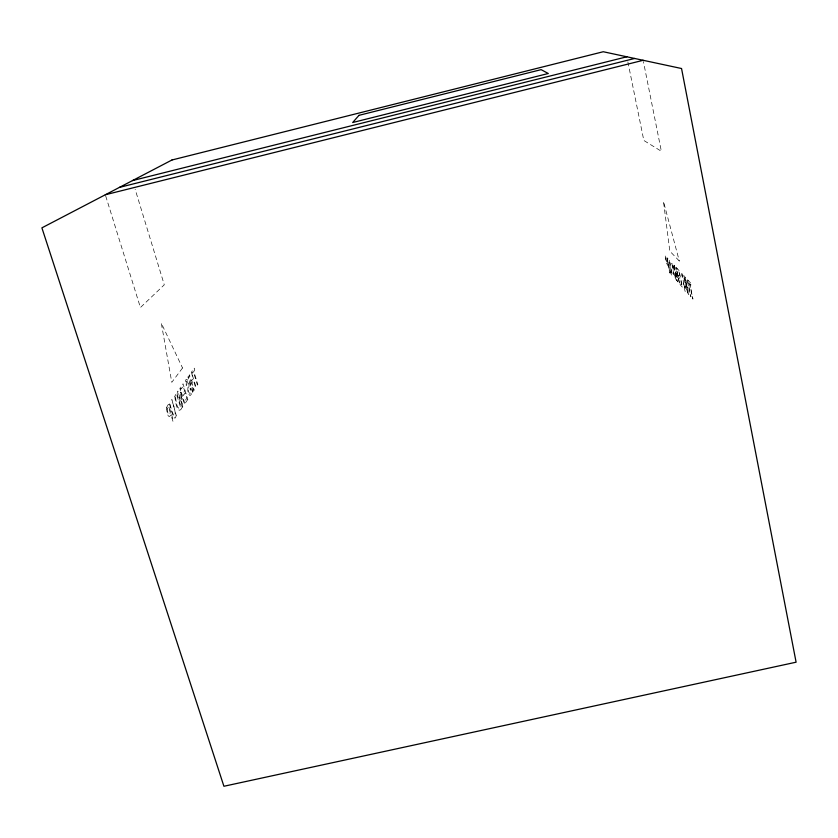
<?xml version="1.0" encoding="UTF-8"?>
<svg xmlns="http://www.w3.org/2000/svg" width="838" height="838" viewBox="0 0 838 838"><rect width="100%" height="100%" fill="white"/><g stroke="black" fill="none" stroke-linecap="round" stroke-linejoin="round"><path stroke-width="0.63" stroke-dasharray="4.19 3.14" d="M105.703 196.008L140.417 307.536L164.279 284.805L135.138 189.273M627.872 61.865L643.825 140.47L661.36 151.269L643.416 61.572M186.266 382.097L186.287 385.501C183.407 375.068 190.205 379.75 188.927 386.695C186.266 391.671 192.195 397.882 190.09 388.591L190.53 388.204L191.336 392.54L191.148 394.583L190.037 395.578C184.978 392.111 190.655 383.375 186.581 381.049L186.266 382.097M683.462 283.391L685.212 288.953L685.128 285.957C686.573 306.373 681.231 264.431 682.268 277.87C679.335 266.421 686.793 281.159 683.462 283.391M174.859 396.238C175.048 399.349 177.038 415.292 181.605 408.609L176.682 392.708L174.859 396.238M176.21 415.25C174.346 426.165 169.339 402.167 169.14 403.267L169.611 402.607C175.289 426.416 177.824 413.616 171.444 400.04L171.905 399.401L176.21 415.25M671.647 272.832C669.279 272.895 669.185 260.073 667.708 258.334L667.352 257.947C668.305 268.212 676.224 291.236 669.499 260.262L669.133 259.864L671.647 272.832M175.634 397.359C175.823 400.04 177.122 411.584 180.589 407.383L176.818 395.211L175.634 397.359M166.353 407.823L167.432 413.982A5.3 1.446 76.4 0 0 168.501 416.14L169.632 416.486L170.921 414.758L172.995 421.399L173.456 420.718L168.354 404.356L166.353 407.823M671.856 263.331L674.098 275.817L676.706 280.72L673.417 264.494L671.856 263.331M167.171 409.028L167.61 412.359L168.941 414.517L170.313 412.82L168.49 406.964L167.171 409.028M672.422 265.164L674.098 274.759L675.931 278.384L673.427 266.002L672.422 265.164M665.257 256.019L665.864 260.628A4.913 0.597 77 0 0 666.556 263.268L668.305 266.285L669.971 273.094L666.765 257.308L665.257 256.019M665.801 257.832L666.598 262.378L667.928 264.431L666.786 258.785L665.801 257.832M182.768 406.87L182.328 407.519L177.426 391.66L177.855 391.074L181.699 403.518L180.034 388.015L184.884 403.738L184.475 404.345L180.662 391.985L182.768 406.87M187.817 399.37L185.46 402.879L184.894 401.025L186.843 398.155L185.208 392.854L183.438 395.41L182.873 393.577L184.643 391.032L183.176 386.255L181.27 388.937L180.704 387.083L183.04 383.814L187.817 399.37M193.002 391.671L192.604 392.268L187.922 376.974L188.33 376.409L193.002 391.671M194.123 390.005L193.725 390.592L189.074 375.372L189.472 374.806L191.389 381.06L192.95 378.818L191.441 372.051L196.05 387.135L195.663 387.711L193.494 380.609L191.933 382.851L194.123 390.005M197.81 384.527L197.422 385.092L193.389 371.863L192.405 373.245L191.86 371.464L194.207 368.175L194.751 369.946L193.777 371.307L197.81 384.527M182.537 367.976L171.79 382.327L161.294 323.133L182.537 367.976M679.304 260.995L669.824 251.159L663.466 201.403L679.304 260.995M674.422 265.573L674.056 265.175L677.345 281.453L677.743 281.903L676.675 270.758L679.649 284.061L676.339 267.636L675.941 267.207L677.01 278.373L674.422 265.573M679.084 270.601L676.936 268.286L677.334 270.234L679.084 272.13L680.11 277.221L678.466 275.409L678.853 277.336L680.498 279.169L681.64 284.805L679.796 282.741L680.194 284.679L682.425 287.214L679.084 270.601M684.248 276.173L683.839 275.723L687.652 293.132L684.248 276.173M685.432 277.441L685.013 276.99L688.417 294.002L688.846 294.484L687.233 286.46L688.899 288.303L690.941 296.861L687.506 279.683L687.087 279.222L688.49 286.282L686.835 284.449L685.432 277.441M690.543 282.951L687.956 280.164L689.433 283.37L692.921 299.093L689.873 283.841L690.952 285.014L690.543 282.951"/><path stroke-width="1.26" d="M132.488 180.589L626.845 56.785M119.467 187.377L634.649 58.461M105.316 194.762L643.165 60.294M358.989 115.34L352.693 122.516L548.293 73.503L541.128 69.648L358.989 115.34M171.979 159.985L41.9 227.852L223.914 786.264L796.1 662.198L681.545 68.517L603.255 51.736L171.979 159.985"/></g></svg>
